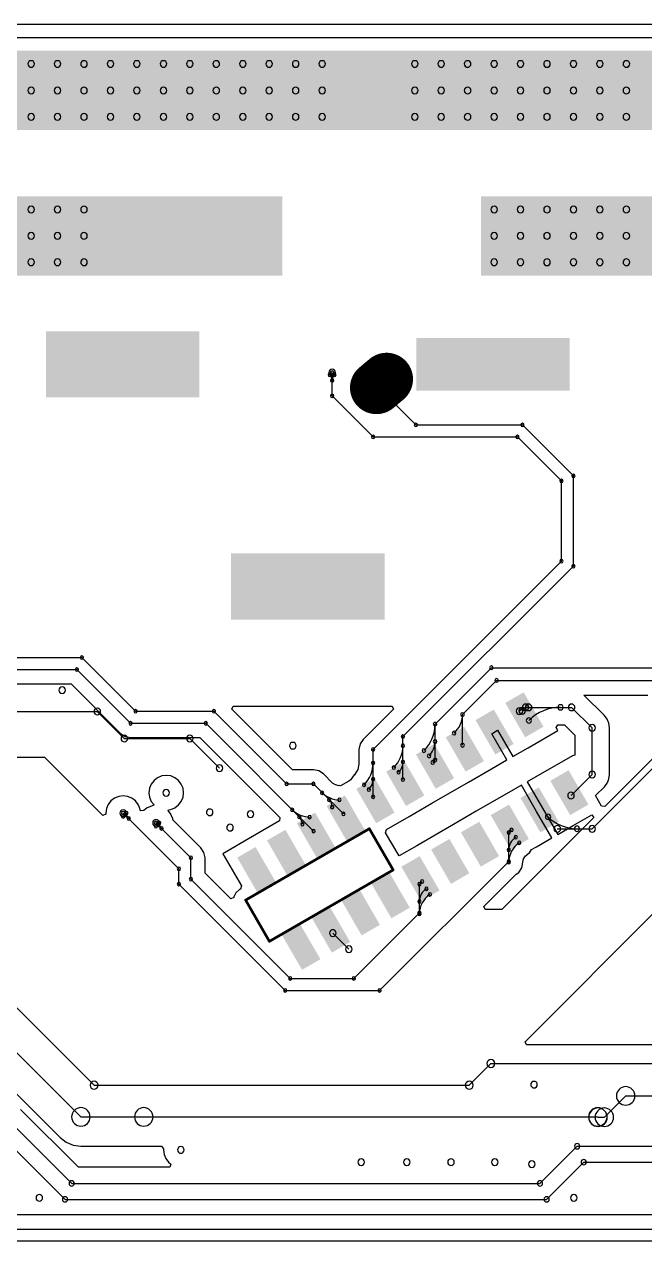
# Model space of a CAD drawing. Header units: inches. Extents: x 32166 to 34772, y 2386 to 4229.
# Drawn here: x 33801.4 to 33902.7, y 3322.5 to 3521.2 of the extents above; entities that cross this region are included whole.
import ezdxf

# ---------------------------------------------------------------- set-up
doc = ezdxf.new("R2010")
doc.units = ezdxf.units.IN
doc.header["$LTSCALE"] = 0.64311
doc.header["$MEASUREMENT"] = 0
for name, color, linetype in [('KEEPOUTLAYER', 6, 'CONTINUOUS'), ('MIDLAYER2', 76, 'CONTINUOUS'), ('MULTILAYER', 9, 'CONTINUOUS')]:
    doc.layers.add(name, color=color, linetype=linetype)

msp = doc.modelspace()

# ---------------------------------------------------------------- linework, layer by layer
at = {"layer": 'KEEPOUTLAYER'}
for p, q in [((32893.17, 3521.21), (34340.37, 3521.21)), ((32893.17, 3322.49), (34340.37, 3322.49))]:
    msp.add_line(p, q, dxfattribs=at)
at = {"layer": 'KEEPOUTLAYER', "const_width": 0.432}
for points in [[(33837.56, 3378.13), (33857.76, 3389.79)], [(33857.76, 3389.79), (33861.65, 3383.06)], [(33841.44, 3371.39), (33861.65, 3383.06)], [(33837.56, 3378.13), (33841.44, 3371.39)]]:
    msp.add_lwpolyline(points, dxfattribs=at)
at = {"layer": 'KEEPOUTLAYER', "const_width": 0.216}
for points in [[(33857.7, 3389.89, 1), (33857.81, 3389.7, 1)], [(33857.7, 3389.89, 1), (33857.81, 3389.7, 1)], [(33861.59, 3383.15, 1), (33861.7, 3382.96, 1)], [(33861.59, 3383.15, 1), (33861.7, 3382.96, 1)], [(33837.5, 3378.22, 1), (33837.61, 3378.03, 1)], [(33837.5, 3378.22, 1), (33837.61, 3378.03, 1)], [(33841.39, 3371.49, 1), (33841.5, 3371.3, 1)], [(33841.39, 3371.49, 1), (33841.5, 3371.3, 1)]]:
    msp.add_lwpolyline(points, format="xyb", close=True, dxfattribs=at)
at = {"layer": 'MIDLAYER2'}
for p, q in [((32961.21, 3519.05), (34061.77, 3519.05)), ((33851.69, 3463.94), (33851.69, 3464.31)), ((33851.69, 3460.49), (33851.69, 3464.31)), ((33859.75, 3461.38), (33859.75, 3462.54)), ((33851.69, 3460.49), (33858.38, 3453.8)), ((33859.75, 3461.38), (33865.36, 3455.76)), ((33865.36, 3455.76), (33882.75, 3455.76)), ((33882.75, 3455.76), (33891.09, 3447.42)), ((33858.38, 3453.8), (33881.94, 3453.8)), ((33881.94, 3453.8), (33889.13, 3446.61)), ((33889.13, 3433.5), (33889.13, 3446.61)), ((33891.09, 3432.68), (33891.09, 3447.42)), ((33858.38, 3402.75), (33889.13, 3433.5)), ((33863.25, 3404.84), (33891.09, 3432.68)), ((33770.9, 3417.75), (33810.82, 3417.75)), ((33810.82, 3417.75), (33819.59, 3408.98)), ((33868.5, 3406.9), (33877.68, 3416.08)), ((33877.68, 3416.08), (33905.1, 3416.08)), ((33769.93, 3415.78), (33810.01, 3415.78)), ((33810.01, 3415.78), (33818.78, 3407.01)), ((33769.93, 3413.46), (33809.05, 3413.46)), ((33809.05, 3413.46), (33817.14, 3405.37)), ((33872.97, 3408.44), (33878.54, 3414.01)), ((33878.54, 3414.01), (33904.24, 3414.01)), ((33892.79, 3411.62), (33892.79, 3411.63)), ((33892.79, 3411.63), (33903.26, 3411.63)), ((33896.14, 3408.28), (33892.79, 3411.62)), ((33763.34, 3408.93), (33813.34, 3408.93)), ((33813.34, 3408.93), (33817.75, 3404.52)), ((33819.59, 3408.98), (33832.38, 3408.98)), ((33832.38, 3408.98), (33844.26, 3397.1)), ((33835.3, 3409.33), (33835.51, 3409.84)), ((33845.22, 3399.42), (33835.3, 3409.33)), ((33835.51, 3409.84), (33861.47, 3409.84)), ((33861.68, 3409.33), (33856.74, 3404.39)), ((33861.47, 3409.84), (33861.68, 3409.33)), ((33872.97, 3403.44), (33872.97, 3408.44)), ((33882.7, 3409.06), (33883.27, 3409.62)), ((33883.27, 3409.62), (33890.79, 3409.62)), ((33890.79, 3409.62), (33894.13, 3406.27)), ((33896.59, 3407.69), (33896.14, 3408.28)), ((33818.78, 3407.01), (33831.04, 3407.01)), ((33831.04, 3407.01), (33848.66, 3389.4)), ((33868.5, 3401.02), (33868.5, 3406.9)), ((33888.28, 3406.31), (33888.55, 3406.79)), ((33888.56, 3405.83), (33888.28, 3406.31)), ((33888.55, 3406.79), (33889.61, 3406.79)), ((33889.61, 3406.79), (33891.3, 3405.1)), ((33894.13, 3398.66), (33894.13, 3406.27)), ((33896.87, 3407.01), (33896.59, 3407.69)), ((33896.97, 3406.27), (33896.87, 3407.01)), ((33896.97, 3398.66), (33896.97, 3406.27)), ((33817.14, 3405.37), (33817.89, 3404.87)), ((33817.75, 3404.52), (33828.45, 3404.52)), ((33817.89, 3404.87), (33818.78, 3404.69)), ((33818.78, 3404.69), (33830.08, 3404.69)), ((33828.45, 3404.52), (33833.29, 3399.69)), ((33830.08, 3404.69), (33843.17, 3391.6)), ((33856.74, 3404.39), (33856.24, 3403.64)), ((33863.25, 3397.82), (33863.25, 3404.84)), ((33877.74, 3405.32), (33878.69, 3405.87)), ((33880.22, 3401.02), (33877.74, 3405.32)), ((33878.69, 3405.87), (33881.17, 3401.57)), ((33883.69, 3403.02), (33888.56, 3405.83)), ((33891.3, 3405.1), (33891.3, 3401.81)), ((33894.15, 3389.79), (33909.97, 3405.61)), ((33856.24, 3403.64), (33856.06, 3402.75)), ((33856.06, 3402.75), (33856.06, 3400.33)), ((33858.38, 3395.02), (33858.38, 3402.75)), ((33881.17, 3401.57), (33883.69, 3403.02)), ((33883.69, 3403.02), (33883.69, 3403.02)), ((33883.69, 3403.02), (33883.69, 3403.02)), ((33804.77, 3401.42), (33758.59, 3401.42)), ((33806.63, 3399.56), (33804.77, 3401.42)), ((33856.06, 3400.33), (33855.89, 3399.49)), ((33868.11, 3400.63), (33868.5, 3401.02)), ((33877.71, 3399.56), (33880.22, 3401.02)), ((33890.93, 3401.71), (33884.95, 3398.26)), ((33891.3, 3401.81), (33890.93, 3401.71)), ((33890.93, 3401.71), (33890.93, 3401.71)), ((33890.93, 3401.71), (33890.93, 3401.71)), ((33904.18, 3401.37), (33896.22, 3393.42)), ((33814.26, 3391.93), (33806.63, 3399.56)), ((33823.19, 3398.12), (33822.6, 3397.67)), ((33823.87, 3398.41), (33823.19, 3398.12)), ((33824.6, 3398.5), (33823.87, 3398.41)), ((33825.34, 3398.41), (33824.6, 3398.5)), ((33826.02, 3398.12), (33825.34, 3398.41)), ((33826.6, 3397.67), (33826.02, 3398.12)), ((33848.63, 3399.42), (33845.22, 3399.42)), ((33849.52, 3399.24), (33848.63, 3399.42)), ((33850.27, 3398.74), (33849.52, 3399.24)), ((33851.77, 3397.24), (33850.27, 3398.74)), ((33855.26, 3398.61), (33854.76, 3397.86)), ((33855.31, 3398.62), (33855.26, 3398.61)), ((33855.26, 3398.61), (33855.26, 3398.61)), ((33855.89, 3399.49), (33855.31, 3398.62)), ((33873.97, 3397.4), (33877.71, 3399.56)), ((33877.71, 3399.56), (33877.71, 3399.56)), ((33884.95, 3398.26), (33883.55, 3397.45)), ((33884.95, 3398.26), (33884.95, 3398.26)), ((33884.95, 3398.26), (33884.95, 3398.26)), ((33890.69, 3395.21), (33894.13, 3398.66)), ((33896.87, 3397.92), (33896.97, 3398.66)), ((33821.87, 3396.4), (33821.77, 3395.67)), ((33822.15, 3397.09), (33821.87, 3396.4)), ((33822.6, 3397.67), (33822.15, 3397.09)), ((33827.06, 3397.09), (33826.6, 3397.67)), ((33827.34, 3396.4), (33827.06, 3397.09)), ((33827.43, 3395.67), (33827.34, 3396.4)), ((33844.26, 3397.1), (33848.63, 3397.1)), ((33848.63, 3397.1), (33853.52, 3392.21)), ((33852.22, 3396.94), (33851.77, 3397.24)), ((33852.85, 3396.81), (33852.22, 3396.94)), ((33852.87, 3396.83), (33852.85, 3396.81)), ((33853.04, 3396.8), (33852.87, 3396.83)), ((33852.87, 3396.83), (33852.87, 3396.83)), ((33854.41, 3397.58), (33853.04, 3396.8)), ((33854.74, 3397.78), (33854.41, 3397.58)), ((33854.41, 3397.58), (33854.41, 3397.58)), ((33854.76, 3397.86), (33854.74, 3397.78)), ((33867.98, 3393.95), (33873.97, 3397.4)), ((33873.97, 3397.4), (33873.97, 3397.4)), ((33873.97, 3397.4), (33873.97, 3397.4)), ((33882.6, 3396.9), (33881.2, 3396.1)), ((33885.08, 3392.6), (33882.6, 3396.9)), ((33883.55, 3397.45), (33886.03, 3393.15)), ((33894.69, 3395.2), (33896.14, 3396.65)), ((33896.14, 3396.65), (33896.59, 3397.24)), ((33896.59, 3397.24), (33896.75, 3397.64)), ((33896.75, 3397.64), (33896.87, 3397.92)), ((33815.56, 3394.35), (33815.11, 3393.76)), ((33816.14, 3394.8), (33815.56, 3394.35)), ((33816.83, 3395.08), (33816.14, 3394.8)), ((33817.56, 3395.18), (33816.83, 3395.08)), ((33818.29, 3395.08), (33817.56, 3395.18)), ((33818.97, 3394.8), (33818.29, 3395.08)), ((33819.56, 3394.35), (33818.97, 3394.8)), ((33820.01, 3393.76), (33819.56, 3394.35)), ((33821.77, 3395.67), (33821.87, 3394.94)), ((33821.87, 3394.94), (33822.15, 3394.25)), ((33822.15, 3394.25), (33822.6, 3393.67)), ((33826.6, 3393.67), (33827.06, 3394.25)), ((33827.06, 3394.25), (33827.34, 3394.94)), ((33827.34, 3394.94), (33827.43, 3395.67)), ((33881.2, 3396.1), (33875.22, 3392.64)), ((33881.2, 3396.1), (33881.2, 3396.1)), ((33895.68, 3393.49), (33894.69, 3395.2)), ((33814.75, 3392.17), (33814.26, 3391.93)), ((33814.82, 3393.08), (33814.73, 3392.34)), ((33814.73, 3392.34), (33814.75, 3392.17)), ((33815.11, 3393.76), (33814.82, 3393.08)), ((33817.56, 3392.34), (33826.66, 3383.24)), ((33820.22, 3393.25), (33820.01, 3393.76)), ((33820.23, 3393.23), (33820.22, 3393.25)), ((33820.24, 3393.21), (33820.23, 3393.23)), ((33820.29, 3393.08), (33820.24, 3393.21)), ((33820.32, 3392.86), (33820.29, 3393.08)), ((33820.47, 3392.72), (33820.32, 3392.86)), ((33820.91, 3392.75), (33820.47, 3392.72)), ((33821.5, 3393.2), (33820.91, 3392.75)), ((33822.18, 3393.48), (33821.5, 3393.2)), ((33822.6, 3393.67), (33822.18, 3393.48)), ((33822.18, 3393.48), (33822.18, 3393.48)), ((33822.18, 3393.48), (33822.18, 3393.48)), ((33822.6, 3393.67), (33822.6, 3393.67)), ((33824.92, 3392.75), (33824.96, 3392.88)), ((33825.37, 3392.16), (33824.92, 3392.75)), ((33824.96, 3392.88), (33825.34, 3392.93)), ((33825.34, 3392.93), (33826.02, 3393.22)), ((33825.58, 3391.65), (33825.37, 3392.16)), ((33826.02, 3393.22), (33826.6, 3393.67)), ((33864.24, 3391.79), (33867.98, 3393.95)), ((33867.98, 3393.95), (33867.98, 3393.95)), ((33875.22, 3392.64), (33871.48, 3390.48)), ((33875.22, 3392.64), (33875.22, 3392.64)), ((33875.22, 3392.64), (33875.22, 3392.64)), ((33887.57, 3388.3), (33885.08, 3392.6)), ((33885.08, 3392.6), (33885.08, 3392.6)), ((33886.03, 3393.15), (33886.03, 3393.15)), ((33886.03, 3393.15), (33888.52, 3388.85)), ((33896.22, 3393.42), (33895.68, 3393.49)), ((33822.92, 3390.75), (33828.62, 3385.04)), ((33825.59, 3391.63), (33825.58, 3391.65)), ((33825.6, 3391.61), (33825.59, 3391.63)), ((33825.65, 3391.48), (33825.6, 3391.61)), ((33825.68, 3391.26), (33825.65, 3391.48)), ((33830.26, 3386.68), (33825.68, 3391.26)), ((33843.1, 3391.06), (33838.69, 3388.51)), ((33843.17, 3391.6), (33843.1, 3391.06)), ((33860.57, 3389.67), (33864.24, 3391.79)), ((33864.24, 3391.79), (33864.24, 3391.79)), ((33864.24, 3391.79), (33864.24, 3391.79)), ((33871.48, 3390.48), (33865.49, 3387.02)), ((33871.48, 3390.48), (33871.48, 3390.48)), ((33894.44, 3391.64), (33879.38, 3376.58)), ((33888.52, 3388.85), (33891.04, 3390.3)), ((33891.04, 3390.3), (33894.11, 3392.07)), ((33891.04, 3390.3), (33891.04, 3390.3)), ((33891.04, 3390.3), (33891.04, 3390.3)), ((33894.11, 3392.07), (33894.44, 3391.64)), ((33838.69, 3388.51), (33833.83, 3385.7)), ((33838.69, 3388.51), (33838.69, 3388.51)), ((33838.69, 3388.51), (33838.69, 3388.51)), ((33860.42, 3389.14), (33860.57, 3389.67)), ((33862.61, 3385.36), (33860.42, 3389.14)), ((33880.52, 3389.16), (33880.97, 3389.6)), ((33880.52, 3384.45), (33880.52, 3389.16)), ((33885.05, 3386.84), (33887.57, 3388.3)), ((33888.45, 3389.79), (33894.15, 3389.79)), ((33830.76, 3385.93), (33830.26, 3386.68)), ((33865.49, 3387.02), (33862.61, 3385.36)), ((33865.49, 3387.02), (33865.49, 3387.02)), ((33865.49, 3387.02), (33865.49, 3387.02)), ((33883.9, 3385.84), (33884.26, 3386.39)), ((33884.26, 3386.39), (33885.05, 3386.84)), ((33885.05, 3386.84), (33885.05, 3386.84)), ((33828.62, 3381.55), (33828.62, 3385.04)), ((33830.94, 3385.04), (33830.76, 3385.93)), ((33830.94, 3382.51), (33830.94, 3385.04)), ((33833.83, 3385.7), (33836.86, 3380.46)), ((33859.44, 3363.37), (33880.52, 3384.45)), ((33882.67, 3383.42), (33882.84, 3384.31)), ((33882.83, 3384.32), (33882.94, 3384.87)), ((33882.84, 3384.31), (33882.83, 3384.32)), ((33882.84, 3384.31), (33882.84, 3384.31)), ((33882.94, 3384.87), (33883.26, 3385.35)), ((33883.26, 3385.35), (33883.52, 3385.53)), ((33883.49, 3385.57), (33883.9, 3385.84)), ((33883.52, 3385.53), (33883.49, 3385.57)), ((33826.66, 3380.74), (33826.66, 3383.24)), ((33835.12, 3378.34), (33830.94, 3382.51)), ((33876.44, 3377.08), (33881.73, 3382.37)), ((33881.73, 3382.37), (33882.16, 3382.66)), ((33882.16, 3382.66), (33882.67, 3383.42)), ((33826.66, 3380.74), (33844.03, 3363.37)), ((33828.62, 3381.55), (33844.85, 3365.33)), ((33836.86, 3380.46), (33836.71, 3379.93)), ((33865.93, 3380.73), (33866.37, 3381.17)), ((33865.93, 3376.03), (33865.93, 3380.73)), ((33835.63, 3378.53), (33835.12, 3378.34)), ((33835.64, 3378.64), (33835.63, 3378.53)), ((33835.98, 3379.33), (33835.64, 3378.64)), ((33836.56, 3379.84), (33835.98, 3379.33)), ((33836.71, 3379.93), (33836.56, 3379.84)), ((33876.65, 3376.58), (33876.44, 3377.08)), ((33879.38, 3376.58), (33876.65, 3376.58)), ((33883.2, 3354.99), (33905.04, 3376.84)), ((33855.23, 3365.33), (33865.93, 3376.03)), ((33851.78, 3372.75), (33854.4, 3370.13)), ((33844.85, 3365.33), (33855.23, 3365.33)), ((33797.78, 3362.92), (33812.81, 3347.89)), ((33844.03, 3363.37), (33859.44, 3363.37)), ((33796.58, 3356.79), (33810.66, 3342.71)), ((33883.41, 3354.48), (33883.2, 3354.99)), ((33931.51, 3354.48), (33883.41, 3354.48)), ((33794.59, 3352), (33807.27, 3339.32)), ((33874.07, 3347.89), (33877.61, 3351.43)), ((33877.61, 3351.43), (33931.51, 3351.43)), ((33812.81, 3347.89), (33874.07, 3347.89)), ((33896.14, 3342.66), (33899.62, 3346.14)), ((33899.62, 3346.14), (33929.47, 3346.14)), ((33810.25, 3334.48), (33800.8, 3343.93)), ((33810.66, 3342.71), (33820.93, 3342.71)), ((33820.93, 3342.71), (33895.06, 3342.71)), ((33895.06, 3342.71), (33895.1, 3342.66)), ((33895.1, 3342.66), (33896.14, 3342.66)), ((33798.93, 3342.06), (33809.16, 3331.84)), ((33797.86, 3339.47), (33808.08, 3329.24)), ((33807.27, 3339.32), (33807.27, 3339.32)), ((33807.27, 3339.32), (33807.27, 3339.32)), ((33807.27, 3339.32), (33808.26, 3338.56)), ((33808.26, 3338.56), (33809.42, 3338.08)), ((33809.42, 3338.08), (33810.66, 3337.91)), ((33810.66, 3337.91), (33820.93, 3337.91)), ((33820.93, 3337.91), (33820.93, 3337.91)), ((33820.93, 3337.91), (33823.81, 3337.91)), ((33823.81, 3337.91), (33824.17, 3337.5)), ((33824.17, 3337.5), (33824.15, 3337.31)), ((33824.15, 3337.31), (33824.24, 3336.57)), ((33824.24, 3336.57), (33824.53, 3335.89)), ((33885.62, 3331.84), (33891.7, 3337.91)), ((33891.7, 3337.91), (33911.12, 3337.91)), ((33824.53, 3335.89), (33824.98, 3335.3)), ((33824.98, 3335.3), (33825.37, 3335)), ((33825.37, 3335), (33825.2, 3334.48)), ((33886.7, 3329.24), (33892.77, 3335.32)), ((33892.77, 3335.32), (33910.05, 3335.32)), ((33825.2, 3334.48), (33810.25, 3334.48)), ((33809.16, 3331.84), (33885.62, 3331.84)), ((33808.08, 3329.24), (33886.7, 3329.24)), ((33774.02, 3326.76), (33985.52, 3326.76)), ((33712.65, 3324.38), (34283.21, 3324.38))]:
    msp.add_line(p, q, dxfattribs=at)
at = {"layer": 'MIDLAYER2', "const_width": 8.64}
msp.add_lwpolyline([(33860.57, 3463.23), (33858.92, 3461.84)], dxfattribs=at)
at = {"layer": 'MIDLAYER2', "const_width": 4.32}
for points in [[(33857.53, 3463.5, 1), (33860.31, 3460.19, 1)], [(33859.19, 3464.89, 1), (33861.96, 3461.58, 1)]]:
    msp.add_lwpolyline(points, format="xyb", close=True, dxfattribs=at)
at = {"layer": 'MIDLAYER2'}
for centre, radius, start, end in [((33802.53, 3514.73), 0.54, 0, 180), ((33802.53, 3514.73), 0.54, 180, 0), ((33806.85, 3514.73), 0.54, 0, 180), ((33806.85, 3514.73), 0.54, 180, 0), ((33811.17, 3514.73), 0.54, 0, 180), ((33811.17, 3514.73), 0.54, 180, 0), ((33815.49, 3514.73), 0.54, 0, 180), ((33815.49, 3514.73), 0.54, 180, 0), ((33819.81, 3514.73), 0.54, 0, 180), ((33819.81, 3514.73), 0.54, 180, 0), ((33824.13, 3514.73), 0.54, 0, 180), ((33824.13, 3514.73), 0.54, 180, 0), ((33828.45, 3514.73), 0.54, 0, 180), ((33828.45, 3514.73), 0.54, 180, 0), ((33832.77, 3514.73), 0.54, 0, 180), ((33832.77, 3514.73), 0.54, 180, 0), ((33837.09, 3514.73), 0.54, 0, 180), ((33837.09, 3514.73), 0.54, 180, 0), ((33841.41, 3514.73), 0.54, 0, 180), ((33841.41, 3514.73), 0.54, 180, 0), ((33845.73, 3514.73), 0.54, 0, 180), ((33845.73, 3514.73), 0.54, 180, 0), ((33850.05, 3514.73), 0.54, 0, 180), ((33850.05, 3514.73), 0.54, 180, 0), ((33865.17, 3514.73), 0.54, 0, 180), ((33865.17, 3514.73), 0.54, 180, 0), ((33869.49, 3514.73), 0.54, 0, 180), ((33869.49, 3514.73), 0.54, 180, 0), ((33873.81, 3514.73), 0.54, 0, 180), ((33873.81, 3514.73), 0.54, 180, 0), ((33878.13, 3514.73), 0.54, 0, 180), ((33878.13, 3514.73), 0.54, 180, 0), ((33882.45, 3514.73), 0.54, 0, 180), ((33882.45, 3514.73), 0.54, 180, 0), ((33886.77, 3514.73), 0.54, 0, 180), ((33886.77, 3514.73), 0.54, 180, 0), ((33891.09, 3514.73), 0.54, 0, 180), ((33891.09, 3514.73), 0.54, 180, 0), ((33895.41, 3514.73), 0.54, 0, 180), ((33895.41, 3514.73), 0.54, 180, 0), ((33899.73, 3514.73), 0.54, 0, 180), ((33899.73, 3514.73), 0.54, 180, 0), ((33802.53, 3510.41), 0.54, 0, 180), ((33802.53, 3510.41), 0.54, 180, 0), ((33806.85, 3510.41), 0.54, 0, 180), ((33806.85, 3510.41), 0.54, 180, 0), ((33811.17, 3510.41), 0.54, 0, 180), ((33811.17, 3510.41), 0.54, 180, 0), ((33815.49, 3510.41), 0.54, 0, 180), ((33815.49, 3510.41), 0.54, 180, 0), ((33819.81, 3510.41), 0.54, 0, 180), ((33819.81, 3510.41), 0.54, 180, 0), ((33824.13, 3510.41), 0.54, 0, 180), ((33824.13, 3510.41), 0.54, 180, 0), ((33828.45, 3510.41), 0.54, 0, 180), ((33828.45, 3510.41), 0.54, 180, 0), ((33832.77, 3510.41), 0.54, 0, 180), ((33832.77, 3510.41), 0.54, 180, 0), ((33837.09, 3510.41), 0.54, 0, 180), ((33837.09, 3510.41), 0.54, 180, 0), ((33841.41, 3510.41), 0.54, 0, 180), ((33841.41, 3510.41), 0.54, 180, 0), ((33845.73, 3510.41), 0.54, 0, 180), ((33845.73, 3510.41), 0.54, 180, 0), ((33850.05, 3510.41), 0.54, 0, 180), ((33850.05, 3510.41), 0.54, 180, 0), ((33865.17, 3510.41), 0.54, 0, 180), ((33865.17, 3510.41), 0.54, 180, 0), ((33869.49, 3510.41), 0.54, 0, 180), ((33869.49, 3510.41), 0.54, 180, 0), ((33873.81, 3510.41), 0.54, 0, 180), ((33873.81, 3510.41), 0.54, 180, 0), ((33878.13, 3510.41), 0.54, 0, 180), ((33878.13, 3510.41), 0.54, 180, 0), ((33882.45, 3510.41), 0.54, 0, 180), ((33882.45, 3510.41), 0.54, 180, 0), ((33886.77, 3510.41), 0.54, 0, 180), ((33886.77, 3510.41), 0.54, 180, 0), ((33891.09, 3510.41), 0.54, 0, 180), ((33891.09, 3510.41), 0.54, 180, 0), ((33895.41, 3510.41), 0.54, 0, 180), ((33895.41, 3510.41), 0.54, 180, 0), ((33899.73, 3510.41), 0.54, 0, 180), ((33899.73, 3510.41), 0.54, 180, 0), ((33802.53, 3506.09), 0.54, 0, 180), ((33802.53, 3506.09), 0.54, 180, 0), ((33806.85, 3506.09), 0.54, 0, 180), ((33806.85, 3506.09), 0.54, 180, 0), ((33811.17, 3506.09), 0.54, 0, 180), ((33811.17, 3506.09), 0.54, 180, 0), ((33815.49, 3506.09), 0.54, 0, 180), ((33815.49, 3506.09), 0.54, 180, 0), ((33819.81, 3506.09), 0.54, 0, 180), ((33819.81, 3506.09), 0.54, 180, 0), ((33824.13, 3506.09), 0.54, 0, 180), ((33824.13, 3506.09), 0.54, 180, 0), ((33828.45, 3506.09), 0.54, 0, 180), ((33828.45, 3506.09), 0.54, 180, 0), ((33832.77, 3506.09), 0.54, 0, 180), ((33832.77, 3506.09), 0.54, 180, 0), ((33837.09, 3506.09), 0.54, 0, 180), ((33837.09, 3506.09), 0.54, 180, 0), ((33841.41, 3506.09), 0.54, 0, 180), ((33841.41, 3506.09), 0.54, 180, 0), ((33845.73, 3506.09), 0.54, 0, 180), ((33845.73, 3506.09), 0.54, 180, 0), ((33850.05, 3506.09), 0.54, 0, 180), ((33850.05, 3506.09), 0.54, 180, 0), ((33865.17, 3506.09), 0.54, 0, 180), ((33865.17, 3506.09), 0.54, 180, 0), ((33869.49, 3506.09), 0.54, 0, 180), ((33869.49, 3506.09), 0.54, 180, 0), ((33873.81, 3506.09), 0.54, 0, 180), ((33873.81, 3506.09), 0.54, 180, 0), ((33878.13, 3506.09), 0.54, 0, 180), ((33878.13, 3506.09), 0.54, 180, 0), ((33882.45, 3506.09), 0.54, 0, 180), ((33882.45, 3506.09), 0.54, 180, 0), ((33886.77, 3506.09), 0.54, 0, 180), ((33886.77, 3506.09), 0.54, 180, 0), ((33891.09, 3506.09), 0.54, 0, 180), ((33891.09, 3506.09), 0.54, 180, 0), ((33895.41, 3506.09), 0.54, 0, 180), ((33895.41, 3506.09), 0.54, 180, 0), ((33899.73, 3506.09), 0.54, 0, 180), ((33899.73, 3506.09), 0.54, 180, 0), ((33802.53, 3490.97), 0.54, 0, 180), ((33802.53, 3490.97), 0.54, 180, 0), ((33806.85, 3490.97), 0.54, 0, 180), ((33806.85, 3490.97), 0.54, 180, 0), ((33811.17, 3490.97), 0.54, 0, 180), ((33811.17, 3490.97), 0.54, 180, 0), ((33878.13, 3490.97), 0.54, 0, 180), ((33878.13, 3490.97), 0.54, 180, 0), ((33882.45, 3490.97), 0.54, 0, 180), ((33882.45, 3490.97), 0.54, 180, 0), ((33886.77, 3490.97), 0.54, 0, 180), ((33886.77, 3490.97), 0.54, 180, 0), ((33891.09, 3490.97), 0.54, 0, 180), ((33891.09, 3490.97), 0.54, 180, 0), ((33895.41, 3490.97), 0.54, 0, 180), ((33895.41, 3490.97), 0.54, 180, 0), ((33899.73, 3490.97), 0.54, 0, 180), ((33899.73, 3490.97), 0.54, 180, 0), ((33802.53, 3486.65), 0.54, 0, 180), ((33802.53, 3486.65), 0.54, 180, 0), ((33806.85, 3486.65), 0.54, 0, 180), ((33806.85, 3486.65), 0.54, 180, 0), ((33811.17, 3486.65), 0.54, 0, 180), ((33811.17, 3486.65), 0.54, 180, 0), ((33878.13, 3486.65), 0.54, 0, 180), ((33878.13, 3486.65), 0.54, 180, 0), ((33882.45, 3486.65), 0.54, 0, 180), ((33882.45, 3486.65), 0.54, 180, 0), ((33886.77, 3486.65), 0.54, 0, 180), ((33886.77, 3486.65), 0.54, 180, 0), ((33891.09, 3486.65), 0.54, 0, 180), ((33891.09, 3486.65), 0.54, 180, 0), ((33895.41, 3486.65), 0.54, 0, 180), ((33895.41, 3486.65), 0.54, 180, 0), ((33899.73, 3486.65), 0.54, 0, 180), ((33899.73, 3486.65), 0.54, 180, 0), ((33802.53, 3482.33), 0.54, 0, 180), ((33802.53, 3482.33), 0.54, 180, 0), ((33806.85, 3482.33), 0.54, 0, 180), ((33806.85, 3482.33), 0.54, 180, 0), ((33811.17, 3482.33), 0.54, 0, 180), ((33811.17, 3482.33), 0.54, 180, 0), ((33878.13, 3482.33), 0.54, 0, 180), ((33878.13, 3482.33), 0.54, 180, 0), ((33882.45, 3482.33), 0.54, 0, 180), ((33882.45, 3482.33), 0.54, 180, 0), ((33886.77, 3482.33), 0.54, 0, 180), ((33886.77, 3482.33), 0.54, 180, 0), ((33891.09, 3482.33), 0.54, 0, 180), ((33891.09, 3482.33), 0.54, 180, 0), ((33895.41, 3482.33), 0.54, 0, 180), ((33895.41, 3482.33), 0.54, 180, 0), ((33899.73, 3482.33), 0.54, 0, 180), ((33899.73, 3482.33), 0.54, 180, 0), ((33851.31, 3463.94), 0.274, 0, 180), ((33851.31, 3463.94), 0.274, 180, 0), ((33851.69, 3464.31), 0.54, 0, 180), ((33851.69, 3464.31), 0.54, 180, 0), ((33850.41, 3463.03), 1.28, 0.0004, 45.0004), ((33851.69, 3464.31), 0.274, 0, 180), ((33851.69, 3464.31), 0.274, 0, 180), ((33851.69, 3464.31), 0.274, 180, 0), ((33851.69, 3464.31), 0.274, 180, 0), ((33851.69, 3463.94), 0.274, 0, 180), ((33851.69, 3463.94), 0.274, 180, 0), ((33852.97, 3463.03), 1.28, 134.9996, 179.9996), ((33852.06, 3463.94), 0.274, 0, 180), ((33852.06, 3463.94), 0.274, 180, 0), ((33851.69, 3463.03), 0.274, 0, 180), ((33851.69, 3463.03), 0.274, 0, 180), ((33851.69, 3463.03), 0.274, 180, 0), ((33851.69, 3463.03), 0.274, 180, 0), ((33859.75, 3462.54), 0.274, 0, 180), ((33859.75, 3462.54), 0.274, 180, 0), ((33851.69, 3460.49), 0.274, 0, 180), ((33851.69, 3460.49), 0.274, 0, 180), ((33851.69, 3460.49), 0.274, 180, 0), ((33851.69, 3460.49), 0.274, 180, 0), ((33859.75, 3461.38), 0.274, 0, 180), ((33859.75, 3461.38), 0.274, 0, 180), ((33859.75, 3461.38), 0.274, 180, 0), ((33859.75, 3461.38), 0.274, 180, 0), ((33865.36, 3455.76), 0.274, 0, 180), ((33865.36, 3455.76), 0.274, 0, 180), ((33865.36, 3455.76), 0.274, 180, 0), ((33865.36, 3455.76), 0.274, 180, 0), ((33882.75, 3455.76), 0.274, 0, 180), ((33882.75, 3455.76), 0.274, 0, 180), ((33882.75, 3455.76), 0.274, 180, 0), ((33882.75, 3455.76), 0.274, 180, 0), ((33858.38, 3453.8), 0.274, 0, 180), ((33858.38, 3453.8), 0.274, 0, 180), ((33858.38, 3453.8), 0.274, 180, 0), ((33858.38, 3453.8), 0.274, 180, 0), ((33881.94, 3453.8), 0.274, 0, 180), ((33881.94, 3453.8), 0.274, 0, 180), ((33881.94, 3453.8), 0.274, 180, 0), ((33881.94, 3453.8), 0.274, 180, 0), ((33889.13, 3446.61), 0.274, 0, 180), ((33889.13, 3446.61), 0.274, 0, 180), ((33889.13, 3446.61), 0.274, 180, 0), ((33889.13, 3446.61), 0.274, 180, 0), ((33891.09, 3447.42), 0.274, 0, 180), ((33891.09, 3447.42), 0.274, 0, 180), ((33891.09, 3447.42), 0.274, 180, 0), ((33891.09, 3447.42), 0.274, 180, 0), ((33889.13, 3433.5), 0.274, 0, 180), ((33889.13, 3433.5), 0.274, 0, 180), ((33889.13, 3433.5), 0.274, 180, 0), ((33889.13, 3433.5), 0.274, 180, 0), ((33891.09, 3432.68), 0.274, 0, 180), ((33891.09, 3432.68), 0.274, 0, 180), ((33891.09, 3432.68), 0.274, 180, 0), ((33891.09, 3432.68), 0.274, 180, 0), ((33810.82, 3417.75), 0.274, 0, 180), ((33810.82, 3417.75), 0.274, 0, 180), ((33810.01, 3415.78), 0.274, 0, 180), ((33810.01, 3415.78), 0.274, 0, 180), ((33810.82, 3417.75), 0.274, 180, 0), ((33810.82, 3417.75), 0.274, 180, 0), ((33877.68, 3416.08), 0.302, 0, 180), ((33877.68, 3416.08), 0.302, 0, 180), ((33877.68, 3416.08), 0.302, 180, 0), ((33877.68, 3416.08), 0.302, 180, 0), ((33810.01, 3415.78), 0.274, 180, 0), ((33810.01, 3415.78), 0.274, 180, 0), ((33878.54, 3414.01), 0.302, 0, 180), ((33878.54, 3414.01), 0.302, 0, 180), ((33807.62, 3412.43), 0.54, 0, 180), ((33807.62, 3412.43), 0.54, 180, 0), ((33878.54, 3414.01), 0.302, 180, 0), ((33878.54, 3414.01), 0.302, 180, 0), ((33883.27, 3409.62), 0.54, 0, 180), ((33883.27, 3409.62), 0.54, 0, 180), ((33883.77, 3409.62), 0.54, 0, 180), ((33888.98, 3409.62), 0.432, 0, 180), ((33890.79, 3409.62), 0.54, 0, 180), ((33890.79, 3409.62), 0.54, 0, 180), ((33813.34, 3408.93), 0.54, 0, 180), ((33813.34, 3408.93), 0.54, 0, 180), ((33813.34, 3408.93), 0.54, 180, 0), ((33813.34, 3408.93), 0.54, 180, 0), ((33819.59, 3408.98), 0.274, 0, 180), ((33819.59, 3408.98), 0.274, 0, 180), ((33819.59, 3408.98), 0.274, 180, 0), ((33819.59, 3408.98), 0.274, 180, 0), ((33832.38, 3408.98), 0.274, 0, 180), ((33832.38, 3408.98), 0.274, 0, 180), ((33832.38, 3408.98), 0.274, 180, 0), ((33832.38, 3408.98), 0.274, 180, 0), ((33868.96, 3408.44), 4.01, 310.941, 360), ((33872.97, 3408.44), 0.302, 0, 180), ((33872.97, 3408.44), 0.302, 0, 180), ((33872.97, 3408.44), 0.302, 0, 180), ((33872.97, 3408.44), 0.302, 180, 0), ((33872.97, 3408.44), 0.302, 180, 0), ((33872.97, 3408.44), 0.302, 180, 0), ((33882.28, 3409), 0.54, 0, 180), ((33882.28, 3409), 0.54, 180, 0), ((33882.7, 3409.06), 0.54, 0, 180), ((33882.7, 3409.06), 0.54, 180, 0), ((33883.77, 3407.51), 2.11, 89.9999, 134.9999), ((33883.27, 3409.62), 0.54, 180, 0), ((33883.27, 3409.62), 0.54, 180, 0), ((33883.77, 3409.62), 0.54, 180, 0), ((33888.98, 3402.3), 7.32, 90, 135), ((33888.98, 3409.62), 0.432, 180, 0), ((33890.79, 3409.62), 0.54, 180, 0), ((33890.79, 3409.62), 0.54, 180, 0), ((33818.78, 3407.01), 0.274, 0, 180), ((33818.78, 3407.01), 0.274, 0, 180), ((33818.78, 3407.01), 0.274, 180, 0), ((33818.78, 3407.01), 0.274, 180, 0), ((33831.04, 3407.01), 0.274, 0, 180), ((33831.04, 3407.01), 0.274, 0, 180), ((33831.04, 3407.01), 0.274, 180, 0), ((33831.04, 3407.01), 0.274, 180, 0), ((33862.41, 3406.9), 6.09, 314.494, 360), ((33868.5, 3406.9), 0.302, 0, 180), ((33868.5, 3406.9), 0.302, 0, 180), ((33868.5, 3406.9), 0.302, 0, 180), ((33868.5, 3406.9), 0.302, 180, 0), ((33868.5, 3406.9), 0.302, 180, 0), ((33868.5, 3406.9), 0.302, 180, 0), ((33883.81, 3407.48), 0.432, 0, 180), ((33883.81, 3407.48), 0.432, 180, 0), ((33894.13, 3406.27), 0.54, 0, 180), ((33894.13, 3406.27), 0.54, 0, 180), ((33894.13, 3406.27), 0.54, 180, 0), ((33894.13, 3406.27), 0.54, 180, 0), ((33817.75, 3404.52), 0.54, 0, 180), ((33817.75, 3404.52), 0.54, 0, 180), ((33817.75, 3404.52), 0.54, 180, 0), ((33817.75, 3404.52), 0.54, 180, 0), ((33828.45, 3404.52), 0.54, 0, 180), ((33828.45, 3404.52), 0.54, 0, 180), ((33828.45, 3404.52), 0.54, 180, 0), ((33828.45, 3404.52), 0.54, 180, 0), ((33863.25, 3404.84), 0.274, 0, 180), ((33863.25, 3404.84), 0.274, 0, 180), ((33863.25, 3404.84), 0.274, 180, 0), ((33863.25, 3404.84), 0.274, 180, 0), ((33868.5, 3404.02), 0.302, 0, 180), ((33871.59, 3405.41), 0.302, 0, 180), ((33871.59, 3405.41), 0.302, 180, 0), ((33845.25, 3403.36), 0.54, 0, 180), ((33845.25, 3403.36), 0.54, 180, 0), ((33858.38, 3402.75), 0.274, 0, 180), ((33858.38, 3402.75), 0.274, 0, 180), ((33858.38, 3402.75), 0.274, 180, 0), ((33858.38, 3402.75), 0.274, 180, 0), ((33858.19, 3403.36), 5.06, 315, 360), ((33863.25, 3403.36), 0.274, 0, 180), ((33863.25, 3403.36), 0.274, 180, 0), ((33866.67, 3402.56), 0.302, 0, 180), ((33866.67, 3402.56), 0.302, 180, 0), ((33865.24, 3404.02), 3.25, 314.4939, 359.9999), ((33868.5, 3404.02), 0.302, 180, 0), ((33872.97, 3403.44), 0.302, 0, 180), ((33872.97, 3403.44), 0.302, 180, 0), ((33833.29, 3399.69), 0.54, 0, 180), ((33833.29, 3399.69), 0.54, 0, 180), ((33853.32, 3400.55), 5.06, 315, 360), ((33858.38, 3400.55), 0.274, 0, 180), ((33858.38, 3400.55), 0.274, 180, 0), ((33860.84, 3400.71), 2.41, 315.0001, 0.0001), ((33863.25, 3400.71), 0.274, 0, 180), ((33863.25, 3400.71), 0.274, 180, 0), ((33867.52, 3401.69), 0.302, 0, 180), ((33867.52, 3401.69), 0.302, 180, 0), ((33868.11, 3400.63), 0.302, 0, 180), ((33868.11, 3400.63), 0.302, 180, 0), ((33868.5, 3401.02), 0.302, 0, 180), ((33868.5, 3401.02), 0.302, 0, 180), ((33868.5, 3401.02), 0.302, 180, 0), ((33868.5, 3401.02), 0.302, 180, 0), ((33833.29, 3399.69), 0.54, 180, 0), ((33833.29, 3399.69), 0.54, 180, 0), ((33858.38, 3397.9), 0.274, 0, 180), ((33861.76, 3399.78), 0.274, 0, 180), ((33861.76, 3399.78), 0.274, 180, 0), ((33862.54, 3399.01), 0.274, 0, 180), ((33862.54, 3399.01), 0.274, 180, 0), ((33894.13, 3398.66), 0.54, 0, 180), ((33894.13, 3398.66), 0.54, 0, 180), ((33894.13, 3398.66), 0.54, 180, 0), ((33894.13, 3398.66), 0.54, 180, 0), ((33824.6, 3395.67), 0.54, 0, 180), ((33844.26, 3397.1), 0.274, 0, 180), ((33844.26, 3397.1), 0.274, 0, 180), ((33844.26, 3397.1), 0.274, 180, 0), ((33844.26, 3397.1), 0.274, 180, 0), ((33848.63, 3397.1), 0.274, 0, 180), ((33848.63, 3397.1), 0.274, 0, 180), ((33848.63, 3397.1), 0.274, 180, 0), ((33848.63, 3397.1), 0.274, 180, 0), ((33856.9, 3396.97), 0.274, 0, 180), ((33856.9, 3396.97), 0.274, 180, 0), ((33857.68, 3396.2), 0.274, 0, 180), ((33857.68, 3396.2), 0.274, 180, 0), ((33855.97, 3397.9), 2.41, 315.0001, 0.0001), ((33858.38, 3397.9), 0.274, 180, 0), ((33863.25, 3397.82), 0.274, 0, 180), ((33863.25, 3397.82), 0.274, 180, 0), ((33824.6, 3395.67), 0.54, 180, 0), ((33850.05, 3395.68), 0.274, 0, 180), ((33850.05, 3395.68), 0.274, 180, 0), ((33852.87, 3398.5), 3.99, 225, 270), ((33851.19, 3394.53), 0.274, 0, 180), ((33851.19, 3394.53), 0.274, 180, 0), ((33849.99, 3393.33), 1.7, 0, 45), ((33852.87, 3394.51), 0.274, 0, 180), ((33852.87, 3394.51), 0.274, 180, 0), ((33858.38, 3395.02), 0.274, 0, 180), ((33858.38, 3395.02), 0.274, 180, 0), ((33890.69, 3395.21), 0.54, 0, 180), ((33890.69, 3395.21), 0.54, 180, 0), ((33817.56, 3392.34), 0.54, 0, 180), ((33817.56, 3392.34), 0.54, 180, 0), ((33817.56, 3392.34), 0.274, 0, 180), ((33817.56, 3392.34), 0.274, 180, 0), ((33818.09, 3392.34), 0.274, 0, 180), ((33818.09, 3392.34), 0.274, 180, 0), ((33819.37, 3392.34), 1.28, 180.0004, 225.0004), ((33831.69, 3392.47), 0.54, 0, 180), ((33831.69, 3392.47), 0.54, 180, 0), ((33838.34, 3392.17), 0.54, 0, 180), ((33838.34, 3392.17), 0.54, 180, 0), ((33845.18, 3392.87), 0.274, 0, 180), ((33845.18, 3392.87), 0.274, 180, 0), ((33848.01, 3395.69), 3.99, 225, 270), ((33851.69, 3393.33), 0.274, 0, 180), ((33851.69, 3393.33), 0.274, 180, 0), ((33853.52, 3392.21), 0.274, 0, 180), ((33853.52, 3392.21), 0.274, 180, 0), ((33886.94, 3391.74), 0.432, 0, 180), ((33817.56, 3391.81), 0.274, 0, 180), ((33817.56, 3391.81), 0.274, 180, 0), ((33817.56, 3390.53), 1.28, 44.9996, 89.9996), ((33818.47, 3391.44), 0.274, 0, 180), ((33818.47, 3391.44), 0.274, 0, 180), ((33818.47, 3391.44), 0.274, 180, 0), ((33818.47, 3391.44), 0.274, 180, 0), ((33822.92, 3390.75), 0.54, 0, 180), ((33822.92, 3390.75), 0.54, 180, 0), ((33822.92, 3390.75), 0.274, 0, 180), ((33822.92, 3390.75), 0.274, 180, 0), ((33822.92, 3390.21), 0.274, 0, 180), ((33822.92, 3390.21), 0.274, 180, 0), ((33822.92, 3388.93), 1.28, 44.9996, 89.9996), ((33823.45, 3390.75), 0.274, 0, 180), ((33823.45, 3390.75), 0.274, 180, 0), ((33824.73, 3390.75), 1.28, 180.0004, 225.0004), ((33835.01, 3389.97), 0.54, 0, 180), ((33846.33, 3391.73), 0.274, 0, 180), ((33846.33, 3391.73), 0.274, 180, 0), ((33845.13, 3390.52), 1.7, 0, 45), ((33846.83, 3390.52), 0.274, 0, 180), ((33846.83, 3390.52), 0.274, 180, 0), ((33848.01, 3391.7), 0.274, 0, 180), ((33848.01, 3391.7), 0.274, 180, 0), ((33886.94, 3391.74), 0.432, 180, 0), ((33891.65, 3396.46), 6.67, 225, 270), ((33888.45, 3389.79), 0.54, 0, 180), ((33891.65, 3389.79), 0.432, 0, 180), ((33894.15, 3389.79), 0.54, 0, 180), ((33894.15, 3389.79), 0.54, 0, 180), ((33823.82, 3389.84), 0.274, 0, 180), ((33823.82, 3389.84), 0.274, 0, 180), ((33823.82, 3389.84), 0.274, 180, 0), ((33823.82, 3389.84), 0.274, 180, 0), ((33835.01, 3389.97), 0.54, 180, 0), ((33848.66, 3389.4), 0.274, 0, 180), ((33848.66, 3389.4), 0.274, 180, 0), ((33880.52, 3389.16), 0.274, 0, 180), ((33880.52, 3389.16), 0.274, 0, 180), ((33880.52, 3389.16), 0.274, 180, 0), ((33880.52, 3389.16), 0.274, 180, 0), ((33883.01, 3386.32), 2.48, 122.885, 180), ((33880.97, 3389.6), 0.274, 0, 180), ((33880.97, 3389.6), 0.274, 180, 0), ((33881.66, 3388.41), 0.274, 0, 180), ((33881.66, 3388.41), 0.274, 180, 0), ((33888.45, 3389.79), 0.54, 180, 0), ((33891.65, 3389.79), 0.432, 180, 0), ((33894.15, 3389.79), 0.54, 180, 0), ((33894.15, 3389.79), 0.54, 180, 0), ((33880.52, 3386.32), 0.274, 0, 180), ((33880.52, 3386.32), 0.274, 180, 0), ((33884.31, 3384.31), 3.79, 122.885, 180), ((33882.25, 3387.49), 0.274, 0, 180), ((33882.25, 3387.49), 0.274, 180, 0), ((33828.62, 3385.04), 0.274, 0, 180), ((33828.62, 3385.04), 0.274, 0, 180), ((33828.62, 3385.04), 0.274, 180, 0), ((33828.62, 3385.04), 0.274, 180, 0), ((33880.52, 3384.45), 0.274, 0, 180), ((33880.52, 3384.45), 0.274, 0, 180), ((33880.52, 3384.31), 0.274, 0, 180), ((33880.52, 3384.45), 0.274, 180, 0), ((33880.52, 3384.45), 0.274, 180, 0), ((33880.52, 3384.31), 0.274, 180, 0), ((33826.66, 3383.24), 0.274, 0, 180), ((33826.66, 3383.24), 0.274, 0, 180), ((33826.66, 3383.24), 0.274, 180, 0), ((33826.66, 3383.24), 0.274, 180, 0), ((33826.66, 3380.74), 0.274, 0, 180), ((33826.66, 3380.74), 0.274, 0, 180), ((33826.66, 3380.74), 0.274, 180, 0), ((33826.66, 3380.74), 0.274, 180, 0), ((33828.62, 3381.55), 0.274, 0, 180), ((33828.62, 3381.55), 0.274, 0, 180), ((33828.62, 3381.55), 0.274, 180, 0), ((33828.62, 3381.55), 0.274, 180, 0), ((33865.93, 3380.73), 0.274, 0, 180), ((33865.93, 3380.73), 0.274, 0, 180), ((33865.93, 3380.73), 0.274, 180, 0), ((33865.93, 3380.73), 0.274, 180, 0), ((33866.37, 3381.17), 0.274, 0, 180), ((33866.37, 3381.17), 0.274, 180, 0), ((33867.07, 3379.98), 0.274, 0, 180), ((33868.42, 3377.9), 2.48, 122.8851, 180.0001), ((33869.72, 3375.88), 3.79, 122.885, 180), ((33867.07, 3379.98), 0.274, 180, 0), ((33867.66, 3379.06), 0.274, 0, 180), ((33867.66, 3379.06), 0.274, 180, 0), ((33865.93, 3377.9), 0.274, 0, 180), ((33865.93, 3377.9), 0.274, 180, 0), ((33865.93, 3376.03), 0.274, 0, 180), ((33865.93, 3376.03), 0.274, 0, 180), ((33865.93, 3375.88), 0.274, 0, 180), ((33865.93, 3376.03), 0.274, 180, 0), ((33865.93, 3376.03), 0.274, 180, 0), ((33865.93, 3375.88), 0.274, 180, 0), ((33851.78, 3372.75), 0.54, 0, 180), ((33851.78, 3372.75), 0.54, 180, 0), ((33854.4, 3370.13), 0.54, 0, 180), ((33854.4, 3370.13), 0.54, 180, 0), ((33844.85, 3365.33), 0.274, 0, 180), ((33844.85, 3365.33), 0.274, 0, 180), ((33844.85, 3365.33), 0.274, 180, 0), ((33844.85, 3365.33), 0.274, 180, 0), ((33855.23, 3365.33), 0.274, 0, 180), ((33855.23, 3365.33), 0.274, 0, 180), ((33855.23, 3365.33), 0.274, 180, 0), ((33855.23, 3365.33), 0.274, 180, 0), ((33844.03, 3363.37), 0.274, 0, 180), ((33844.03, 3363.37), 0.274, 0, 180), ((33844.03, 3363.37), 0.274, 180, 0), ((33844.03, 3363.37), 0.274, 180, 0), ((33859.44, 3363.37), 0.274, 0, 180), ((33859.44, 3363.37), 0.274, 0, 180), ((33859.44, 3363.37), 0.274, 180, 0), ((33859.44, 3363.37), 0.274, 180, 0), ((33877.61, 3351.43), 0.648, 0, 180), ((33877.61, 3351.43), 0.648, 0, 180), ((33877.61, 3351.43), 0.648, 180, 0), ((33877.61, 3351.43), 0.648, 180, 0), ((33812.81, 3347.89), 0.648, 0, 180), ((33812.81, 3347.89), 0.648, 0, 180), ((33874.07, 3347.89), 0.648, 0, 180), ((33874.07, 3347.89), 0.648, 0, 180), ((33884.65, 3347.98), 0.54, 0, 180), ((33812.81, 3347.89), 0.648, 180, 0), ((33812.81, 3347.89), 0.648, 180, 0), ((33874.07, 3347.89), 0.648, 180, 0), ((33874.07, 3347.89), 0.648, 180, 0), ((33884.65, 3347.98), 0.54, 180, 0), ((33899.62, 3346.14), 1.51, 0, 180), ((33899.62, 3346.14), 1.51, 0, 180), ((33899.62, 3346.14), 1.51, 180, 0), ((33899.62, 3346.14), 1.51, 180, 0), ((33810.66, 3342.71), 1.51, 0, 180), ((33810.66, 3342.71), 1.51, 0, 180), ((33810.66, 3342.71), 1.51, 180, 0), ((33810.66, 3342.71), 1.51, 180, 0), ((33820.93, 3342.71), 1.51, 0, 180), ((33820.93, 3342.71), 1.51, 0, 180), ((33820.93, 3342.71), 1.51, 180, 0), ((33820.93, 3342.71), 1.51, 180, 0), ((33895.06, 3342.71), 1.51, 0, 180), ((33895.06, 3342.71), 1.51, 0, 180), ((33895.06, 3342.71), 1.51, 180, 0), ((33895.06, 3342.71), 1.51, 180, 0), ((33895.1, 3342.66), 1.51, 0, 180), ((33895.1, 3342.66), 1.51, 0, 180), ((33895.1, 3342.66), 1.51, 180, 0), ((33895.1, 3342.66), 1.51, 180, 0), ((33896.14, 3342.66), 1.51, 0, 180), ((33896.14, 3342.66), 1.51, 0, 180), ((33896.14, 3342.66), 1.51, 180, 0), ((33896.14, 3342.66), 1.51, 180, 0), ((33826.98, 3337.31), 0.54, 0, 180), ((33826.98, 3337.31), 0.54, 180, 0), ((33891.7, 3337.91), 0.432, 0, 180), ((33891.7, 3337.91), 0.432, 0, 180), ((33891.7, 3337.91), 0.432, 180, 0), ((33891.7, 3337.91), 0.432, 180, 0), ((33856.44, 3335.3), 0.54, 0, 180), ((33856.44, 3335.3), 0.54, 180, 0), ((33863.87, 3335.3), 0.54, 0, 180), ((33863.87, 3335.3), 0.54, 180, 0), ((33871.09, 3335.3), 0.54, 0, 180), ((33871.09, 3335.3), 0.54, 180, 0), ((33878.26, 3335.3), 0.54, 0, 180), ((33878.26, 3335.3), 0.54, 180, 0), ((33884.3, 3334.97), 0.54, 0, 180), ((33884.3, 3334.97), 0.54, 180, 0), ((33892.77, 3335.32), 0.432, 0, 180), ((33892.77, 3335.32), 0.432, 0, 180), ((33892.77, 3335.32), 0.432, 180, 0), ((33892.77, 3335.32), 0.432, 180, 0), ((33809.16, 3331.84), 0.432, 0, 180), ((33809.16, 3331.84), 0.432, 0, 180), ((33809.16, 3331.84), 0.432, 180, 0), ((33809.16, 3331.84), 0.432, 180, 0), ((33885.62, 3331.84), 0.432, 0, 180), ((33885.62, 3331.84), 0.432, 0, 180), ((33885.62, 3331.84), 0.432, 180, 0), ((33885.62, 3331.84), 0.432, 180, 0), ((33803.87, 3329.49), 0.54, 0, 180), ((33803.87, 3329.49), 0.54, 180, 0), ((33808.08, 3329.24), 0.432, 0, 180), ((33808.08, 3329.24), 0.432, 0, 180), ((33808.08, 3329.24), 0.432, 180, 0), ((33808.08, 3329.24), 0.432, 180, 0), ((33886.7, 3329.24), 0.432, 0, 180), ((33886.7, 3329.24), 0.432, 0, 180), ((33886.7, 3329.24), 0.432, 180, 0), ((33886.7, 3329.24), 0.432, 180, 0), ((33891.17, 3329.49), 0.54, 0, 180), ((33891.17, 3329.49), 0.54, 180, 0)]:
    msp.add_arc(centre, radius, start, end, dxfattribs=at)
for points in [[(33618.93, 3503.93), (34058.27, 3503.93), (33618.93, 3516.89), (34058.27, 3516.89)], [(33724.77, 3480.17), (33843.57, 3480.17), (33724.77, 3493.13), (33843.57, 3493.13)], [(33875.97, 3480.17), (33990.45, 3480.17), (33875.97, 3493.13), (33990.45, 3493.13)], [(33830.01, 3471.06), (33804.95, 3471.06), (33830.01, 3460.26), (33804.95, 3460.26)], [(33890.49, 3469.98), (33865.43, 3469.98), (33890.49, 3461.34), (33865.43, 3461.34)], [(33835.19, 3423.97), (33860.25, 3423.97), (33835.19, 3434.77), (33860.25, 3434.77)], [(33886.2, 3406.46), (33882.96, 3412.07), (33883.2, 3404.73), (33879.96, 3410.34)], [(33881.33, 3403.65), (33878.09, 3409.26), (33878.34, 3401.92), (33875.1, 3407.54)], [(33876.47, 3400.84), (33873.23, 3406.46), (33873.48, 3399.12), (33870.24, 3404.73)], [(33871.6, 3398.04), (33868.36, 3403.65), (33868.61, 3396.31), (33865.37, 3401.92)], [(33866.74, 3395.23), (33863.5, 3400.84), (33863.75, 3393.5), (33860.51, 3399.11)], [(33893.54, 3393.74), (33890.3, 3399.35), (33890.55, 3392.01), (33887.31, 3397.62)], [(33861.88, 3392.42), (33858.64, 3398.03), (33858.88, 3390.69), (33855.64, 3396.3)], [(33888.68, 3390.93), (33885.44, 3396.54), (33885.68, 3389.2), (33882.44, 3394.82)], [(33857.01, 3389.61), (33853.77, 3395.22), (33854.02, 3387.88), (33850.78, 3393.5)], [(33852.15, 3386.8), (33848.91, 3392.42), (33849.16, 3385.08), (33845.92, 3390.69)], [(33883.81, 3388.12), (33880.57, 3393.74), (33880.82, 3386.4), (33877.58, 3392.01)], [(33878.95, 3385.32), (33875.71, 3390.93), (33875.96, 3383.59), (33872.72, 3389.2)], [(33847.29, 3384), (33844.05, 3389.61), (33844.29, 3382.27), (33841.05, 3387.88)], [(33842.42, 3381.19), (33839.18, 3386.8), (33839.43, 3379.46), (33836.19, 3385.07)], [(33874.08, 3382.51), (33870.84, 3388.12), (33871.09, 3380.78), (33867.85, 3386.39)], [(33869.22, 3379.7), (33865.98, 3385.31), (33866.23, 3377.97), (33862.99, 3383.58)], [(33864.36, 3376.89), (33861.12, 3382.5), (33861.36, 3375.16), (33858.12, 3380.78)], [(33859.49, 3374.08), (33856.25, 3379.7), (33856.5, 3372.36), (33853.26, 3377.97)], [(33854.63, 3371.28), (33851.39, 3376.89), (33851.64, 3369.55), (33848.4, 3375.16)], [(33849.77, 3368.47), (33846.53, 3374.08), (33846.77, 3366.74), (33843.53, 3372.35)]]:
    msp.add_solid(points, dxfattribs=at)
at = {"layer": 'MULTILAYER', "const_width": 8.64}
msp.add_lwpolyline([(33860.57, 3463.23), (33858.92, 3461.84)], dxfattribs=at)
at = {"layer": 'MULTILAYER', "const_width": 4.32}
for points in [[(33857.53, 3463.5, 1), (33860.31, 3460.19, 1)], [(33859.19, 3464.89, 1), (33861.96, 3461.58, 1)]]:
    msp.add_lwpolyline(points, format="xyb", close=True, dxfattribs=at)
at = {"layer": 'MULTILAYER'}
for centre, start, end in [((33802.53, 3514.73), 0, 180), ((33802.53, 3514.73), 180, 0), ((33806.85, 3514.73), 0, 180), ((33806.85, 3514.73), 180, 0), ((33811.17, 3514.73), 0, 180), ((33811.17, 3514.73), 180, 0), ((33815.49, 3514.73), 0, 180), ((33815.49, 3514.73), 180, 0), ((33819.81, 3514.73), 0, 180), ((33819.81, 3514.73), 180, 0), ((33824.13, 3514.73), 0, 180), ((33824.13, 3514.73), 180, 0), ((33828.45, 3514.73), 0, 180), ((33828.45, 3514.73), 180, 0), ((33832.77, 3514.73), 0, 180), ((33832.77, 3514.73), 180, 0), ((33837.09, 3514.73), 0, 180), ((33837.09, 3514.73), 180, 0), ((33841.41, 3514.73), 0, 180), ((33841.41, 3514.73), 180, 0), ((33845.73, 3514.73), 0, 180), ((33845.73, 3514.73), 180, 0), ((33850.05, 3514.73), 0, 180), ((33850.05, 3514.73), 180, 0), ((33865.17, 3514.73), 0, 180), ((33865.17, 3514.73), 180, 0), ((33869.49, 3514.73), 0, 180), ((33869.49, 3514.73), 180, 0), ((33873.81, 3514.73), 0, 180), ((33873.81, 3514.73), 180, 0), ((33878.13, 3514.73), 0, 180), ((33878.13, 3514.73), 180, 0), ((33882.45, 3514.73), 0, 180), ((33882.45, 3514.73), 180, 0), ((33886.77, 3514.73), 0, 180), ((33886.77, 3514.73), 180, 0), ((33891.09, 3514.73), 0, 180), ((33891.09, 3514.73), 180, 0), ((33895.41, 3514.73), 0, 180), ((33895.41, 3514.73), 180, 0), ((33899.73, 3514.73), 0, 180), ((33899.73, 3514.73), 180, 0), ((33802.53, 3510.41), 0, 180), ((33802.53, 3510.41), 180, 0), ((33806.85, 3510.41), 0, 180), ((33806.85, 3510.41), 180, 0), ((33811.17, 3510.41), 0, 180), ((33811.17, 3510.41), 180, 0), ((33815.49, 3510.41), 0, 180), ((33815.49, 3510.41), 180, 0), ((33819.81, 3510.41), 0, 180), ((33819.81, 3510.41), 180, 0), ((33824.13, 3510.41), 0, 180), ((33824.13, 3510.41), 180, 0), ((33828.45, 3510.41), 0, 180), ((33828.45, 3510.41), 180, 0), ((33832.77, 3510.41), 0, 180), ((33832.77, 3510.41), 180, 0), ((33837.09, 3510.41), 0, 180), ((33837.09, 3510.41), 180, 0), ((33841.41, 3510.41), 0, 180), ((33841.41, 3510.41), 180, 0), ((33845.73, 3510.41), 0, 180), ((33845.73, 3510.41), 180, 0), ((33850.05, 3510.41), 0, 180), ((33850.05, 3510.41), 180, 0), ((33865.17, 3510.41), 0, 180), ((33865.17, 3510.41), 180, 0), ((33869.49, 3510.41), 0, 180), ((33869.49, 3510.41), 180, 0), ((33873.81, 3510.41), 0, 180), ((33873.81, 3510.41), 180, 0), ((33878.13, 3510.41), 0, 180), ((33878.13, 3510.41), 180, 0), ((33882.45, 3510.41), 0, 180), ((33882.45, 3510.41), 180, 0), ((33886.77, 3510.41), 0, 180), ((33886.77, 3510.41), 180, 0), ((33891.09, 3510.41), 0, 180), ((33891.09, 3510.41), 180, 0), ((33895.41, 3510.41), 0, 180), ((33895.41, 3510.41), 180, 0), ((33899.73, 3510.41), 0, 180), ((33899.73, 3510.41), 180, 0), ((33802.53, 3506.09), 0, 180), ((33802.53, 3506.09), 180, 0), ((33806.85, 3506.09), 0, 180), ((33806.85, 3506.09), 180, 0), ((33811.17, 3506.09), 0, 180), ((33811.17, 3506.09), 180, 0), ((33815.49, 3506.09), 0, 180), ((33815.49, 3506.09), 180, 0), ((33819.81, 3506.09), 0, 180), ((33819.81, 3506.09), 180, 0), ((33824.13, 3506.09), 0, 180), ((33824.13, 3506.09), 180, 0), ((33828.45, 3506.09), 0, 180), ((33828.45, 3506.09), 180, 0), ((33832.77, 3506.09), 0, 180), ((33832.77, 3506.09), 180, 0), ((33837.09, 3506.09), 0, 180), ((33837.09, 3506.09), 180, 0), ((33841.41, 3506.09), 0, 180), ((33841.41, 3506.09), 180, 0), ((33845.73, 3506.09), 0, 180), ((33845.73, 3506.09), 180, 0), ((33850.05, 3506.09), 0, 180), ((33850.05, 3506.09), 180, 0), ((33865.17, 3506.09), 0, 180), ((33865.17, 3506.09), 180, 0), ((33869.49, 3506.09), 0, 180), ((33869.49, 3506.09), 180, 0), ((33873.81, 3506.09), 0, 180), ((33873.81, 3506.09), 180, 0), ((33878.13, 3506.09), 0, 180), ((33878.13, 3506.09), 180, 0), ((33882.45, 3506.09), 0, 180), ((33882.45, 3506.09), 180, 0), ((33886.77, 3506.09), 0, 180), ((33886.77, 3506.09), 180, 0), ((33891.09, 3506.09), 0, 180), ((33891.09, 3506.09), 180, 0), ((33895.41, 3506.09), 0, 180), ((33895.41, 3506.09), 180, 0), ((33899.73, 3506.09), 0, 180), ((33899.73, 3506.09), 180, 0), ((33802.53, 3490.97), 0, 180), ((33802.53, 3490.97), 180, 0), ((33806.85, 3490.97), 0, 180), ((33806.85, 3490.97), 180, 0), ((33811.17, 3490.97), 0, 180), ((33811.17, 3490.97), 180, 0), ((33878.13, 3490.97), 0, 180), ((33878.13, 3490.97), 180, 0), ((33882.45, 3490.97), 0, 180), ((33882.45, 3490.97), 180, 0), ((33886.77, 3490.97), 0, 180), ((33886.77, 3490.97), 180, 0), ((33891.09, 3490.97), 0, 180), ((33891.09, 3490.97), 180, 0), ((33895.41, 3490.97), 0, 180), ((33895.41, 3490.97), 180, 0), ((33899.73, 3490.97), 0, 180), ((33899.73, 3490.97), 180, 0), ((33802.53, 3486.65), 0, 180), ((33802.53, 3486.65), 180, 0), ((33806.85, 3486.65), 0, 180), ((33806.85, 3486.65), 180, 0), ((33811.17, 3486.65), 0, 180), ((33811.17, 3486.65), 180, 0), ((33878.13, 3486.65), 0, 180), ((33878.13, 3486.65), 180, 0), ((33882.45, 3486.65), 0, 180), ((33882.45, 3486.65), 180, 0), ((33886.77, 3486.65), 0, 180), ((33886.77, 3486.65), 180, 0), ((33891.09, 3486.65), 0, 180), ((33891.09, 3486.65), 180, 0), ((33895.41, 3486.65), 0, 180), ((33895.41, 3486.65), 180, 0), ((33899.73, 3486.65), 0, 180), ((33899.73, 3486.65), 180, 0), ((33802.53, 3482.33), 0, 180), ((33802.53, 3482.33), 180, 0), ((33806.85, 3482.33), 0, 180), ((33806.85, 3482.33), 180, 0), ((33811.17, 3482.33), 0, 180), ((33811.17, 3482.33), 180, 0), ((33878.13, 3482.33), 0, 180), ((33878.13, 3482.33), 180, 0), ((33882.45, 3482.33), 0, 180), ((33882.45, 3482.33), 180, 0), ((33886.77, 3482.33), 0, 180), ((33886.77, 3482.33), 180, 0), ((33891.09, 3482.33), 0, 180), ((33891.09, 3482.33), 180, 0), ((33895.41, 3482.33), 0, 180), ((33895.41, 3482.33), 180, 0), ((33899.73, 3482.33), 0, 180), ((33899.73, 3482.33), 180, 0), ((33851.69, 3464.31), 0, 180), ((33851.69, 3464.31), 180, 0), ((33807.62, 3412.43), 0, 180), ((33807.62, 3412.43), 180, 0), ((33845.25, 3403.36), 0, 180), ((33845.25, 3403.36), 180, 0), ((33833.29, 3399.69), 0, 180), ((33833.29, 3399.69), 180, 0), ((33824.6, 3395.67), 0, 180), ((33824.6, 3395.67), 180, 0), ((33817.56, 3392.34), 0, 180), ((33817.56, 3392.34), 180, 0), ((33831.69, 3392.47), 0, 180), ((33831.69, 3392.47), 180, 0), ((33838.34, 3392.17), 0, 180), ((33838.34, 3392.17), 180, 0), ((33822.92, 3390.75), 0, 180), ((33822.92, 3390.75), 180, 0), ((33835.01, 3389.97), 0, 180), ((33835.01, 3389.97), 180, 0), ((33884.65, 3347.98), 0, 180), ((33884.65, 3347.98), 180, 0), ((33826.98, 3337.31), 0, 180), ((33826.98, 3337.31), 180, 0), ((33856.44, 3335.3), 0, 180), ((33856.44, 3335.3), 180, 0), ((33863.87, 3335.3), 0, 180), ((33863.87, 3335.3), 180, 0), ((33871.09, 3335.3), 0, 180), ((33871.09, 3335.3), 180, 0), ((33878.26, 3335.3), 0, 180), ((33878.26, 3335.3), 180, 0), ((33884.3, 3334.97), 0, 180), ((33884.3, 3334.97), 180, 0), ((33803.87, 3329.49), 0, 180), ((33803.87, 3329.49), 180, 0), ((33891.17, 3329.49), 0, 180), ((33891.17, 3329.49), 180, 0)]:
    msp.add_arc(centre, 0.54, start, end, dxfattribs=at)
for points in [[(33830.01, 3471.06), (33804.95, 3471.06), (33830.01, 3460.26), (33804.95, 3460.26)], [(33890.49, 3469.98), (33865.43, 3469.98), (33890.49, 3461.34), (33865.43, 3461.34)], [(33835.19, 3423.97), (33860.25, 3423.97), (33835.19, 3434.77), (33860.25, 3434.77)], [(33886.2, 3406.46), (33882.96, 3412.07), (33883.2, 3404.73), (33879.96, 3410.34)], [(33881.33, 3403.65), (33878.09, 3409.26), (33878.34, 3401.92), (33875.1, 3407.54)], [(33876.47, 3400.84), (33873.23, 3406.46), (33873.48, 3399.12), (33870.24, 3404.73)], [(33871.6, 3398.04), (33868.36, 3403.65), (33868.61, 3396.31), (33865.37, 3401.92)], [(33866.74, 3395.23), (33863.5, 3400.84), (33863.75, 3393.5), (33860.51, 3399.11)], [(33893.54, 3393.74), (33890.3, 3399.35), (33890.55, 3392.01), (33887.31, 3397.62)], [(33861.88, 3392.42), (33858.64, 3398.03), (33858.88, 3390.69), (33855.64, 3396.3)], [(33888.68, 3390.93), (33885.44, 3396.54), (33885.68, 3389.2), (33882.44, 3394.82)], [(33857.01, 3389.61), (33853.77, 3395.22), (33854.02, 3387.88), (33850.78, 3393.5)], [(33852.15, 3386.8), (33848.91, 3392.42), (33849.16, 3385.08), (33845.92, 3390.69)], [(33883.81, 3388.12), (33880.57, 3393.74), (33880.82, 3386.4), (33877.58, 3392.01)], [(33878.95, 3385.32), (33875.71, 3390.93), (33875.96, 3383.59), (33872.72, 3389.2)], [(33847.29, 3384), (33844.05, 3389.61), (33844.29, 3382.27), (33841.05, 3387.88)], [(33842.42, 3381.19), (33839.18, 3386.8), (33839.43, 3379.46), (33836.19, 3385.07)], [(33874.08, 3382.51), (33870.84, 3388.12), (33871.09, 3380.78), (33867.85, 3386.39)], [(33869.22, 3379.7), (33865.98, 3385.31), (33866.23, 3377.97), (33862.99, 3383.58)], [(33864.36, 3376.89), (33861.12, 3382.5), (33861.36, 3375.16), (33858.12, 3380.78)], [(33859.49, 3374.08), (33856.25, 3379.7), (33856.5, 3372.36), (33853.26, 3377.97)], [(33854.63, 3371.28), (33851.39, 3376.89), (33851.64, 3369.55), (33848.4, 3375.16)], [(33849.77, 3368.47), (33846.53, 3374.08), (33846.77, 3366.74), (33843.53, 3372.35)]]:
    msp.add_solid(points, dxfattribs=at)

doc.saveas('drawing.dxf')
